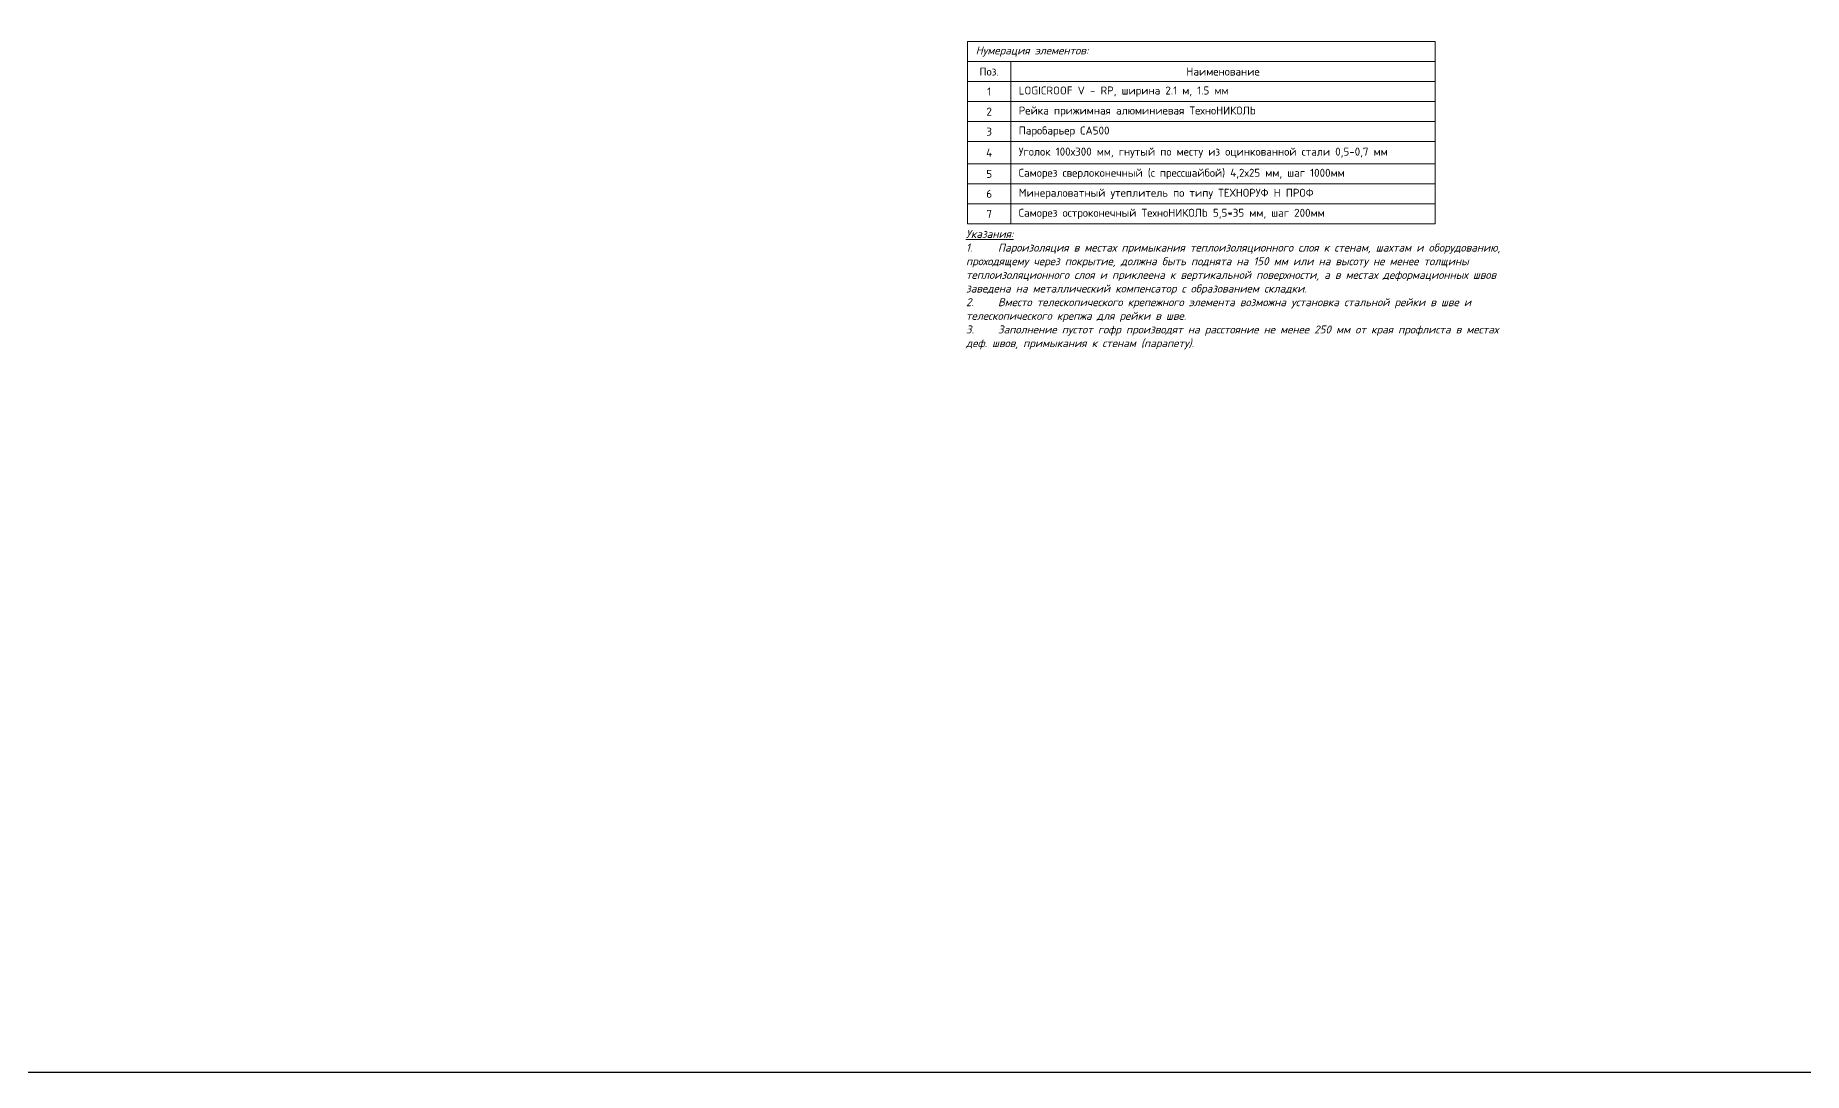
# Model space of a CAD drawing. Header units: millimetres. Extents: x -263990 to 193903, y -164417 to 240530.
# Drawn here: x -131855 to -123899, y -79887 to -75223 of the extents above; entities that cross this region are included whole.
import ezdxf

# ---------------------------------------------------------------- set-up
doc = ezdxf.new("R2010")
doc.units = ezdxf.units.MM
doc.header["$LTSCALE"] = 20
doc.layers.get('0').update_dxf_attribs({"lineweight": 0})
doc.layers.get('Defpoints').update_dxf_attribs({"color": 4})
doc.layers.add('ANNO-TEXT', color=250, linetype='Continuous', lineweight=9)
doc.styles.add('PDF ISOCPEUR', font='isocpeur.ttf')
doc.styles.add('PDF ISOCPEUR Italic', font='isocpeui.ttf')

# ---------------------------------------------------------------- blocks, each defined once
blk = doc.blocks.new('*T784')
at = {"lineweight": -2, "transparency": 16777216}
blk.add_line((0, -90), (2104.3, -90), dxfattribs=at)
at = {"linetype": 'ByBlock', "lineweight": -2, "transparency": 16777216}
for p, q in [((0, -90), (0, -820)), ((193.7, -90), (193.7, -820)), ((2104.3, -90), (2104.3, -820)), ((0, -180), (2104.3, -180)), ((0, -270), (2104.3, -270)), ((0, -360), (2104.3, -360)), ((0, -450), (2104.3, -450)), ((0, -550), (2104.3, -550)), ((0, -640), (2104.3, -640)), ((0, -730), (2104.3, -730)), ((193.7, -820), (2104.3, -820))]:
    blk.add_line(p, q, dxfattribs=at)
at = {"color": 0, "linetype": 'ByBlock', "lineweight": -2, "transparency": 16777216}
blk.add_line((0, -820), (193.7, -820), dxfattribs=at)
at = {"layer": 'Defpoints', "color": 8, "linetype": 'ByBlock', "lineweight": 0, "transparency": 16777216}
for p, q in [((0, 0), (2104.3, 0)), ((0, 0), (0, -90)), ((2104.3, 0), (2104.3, -90))]:
    blk.add_line(p, q, dxfattribs=at)
at = {"color": 0, "transparency": 16777216, "char_height": 36, "attachment_point": 4}
for s, insert, width, style in [('Нумерация элементов:', (36, -45), 2032.33, 'PDF ISOCPEUR Italic'), ('Саморез остроконечный ТехноНИКОЛЬ 5,5*35 мм, шаг 200мм', (229.7, -775), 1838.59, 'PDF ISOCPEUR')]:
    blk.add_mtext(s, dxfattribs=dict(at, insert=insert, width=width, style=style))
at = {"color": 0, "transparency": 16777216, "char_height": 36}
for s, insert, width, attachment_point in [('{\\fISOCPEUR|b0|i0|c204|p34;Поз.}', (96.9, -135), 191.58, 5), ('{\\fISOCPEUR|b0|i0|c0;Наименование', (1149, -135), 1908.43, 5), ('{\\fISOCPEUR|b0|i0|c0;1', (96.9, -225), 191.58, 5), ('{\\fISOCPEUR|b0|i0|c0|p34;LOGICROOF V - RP\\fISOCPEUR|b0|i0|c204|p34;, ширина 2.1 м, 1.5 мм}', (229.7, -225), 1838.59, 4), ('{\\fISOCPEUR|b0|i0|c0;2', (96.9, -315), 191.58, 5), ('{\\fISOCPEUR|b0|i0|c204|p34;Рейка прижимная алюминиевая ТехноНИКОЛЬ}', (229.7, -315), 1838.59, 4), ('{\\fISOCPEUR|b0|i0|c0;3', (96.9, -405), 191.58, 5), ('{\\fISOCPEUR|b0|i0|c204|p34;Паробарьер СА500}', (229.7, -405), 1838.59, 4), ('{\\fISOCPEUR|b0|i0|c204|p34;Уголок 100х300 мм, гнутый по месту из оцинкованной стали 0,5-0,7 мм}', (229.7, -500), 1838.59, 4), ('{\\fISOCPEUR|b0|i0|c0;4', (96.9, -500), 191.58, 5), ('{\\fISOCPEUR|b0|i0|c0;5', (96.9, -595), 191.58, 5), ('{\\fISOCPEUR|b0|i0|c204|p34;Саморез сверлоконечный (с прессшайбой) 4,2х25 мм, шаг 1000мм}', (229.7, -595), 1838.59, 4), ('{\\fISOCPEUR|b0|i0|c0;6', (96.9, -685), 191.58, 5), ('{\\fISOCPEUR|b0|i0|c204|p34;Минераловатный утеплитель по типу ТЕХНОРУФ Н ПРОФ }', (229.7, -685), 1838.59, 4), ('{\\fISOCPEUR|b0|i0|c0|p34;7', (96.9, -775), 191.58, 5)]:
    blk.add_mtext(s, dxfattribs=dict(at, insert=insert, width=width, attachment_point=attachment_point))

msp = doc.modelspace()

# ---------------------------------------------------------------- linework, layer by layer
at = {"layer": 'Defpoints'}
msp.add_lwpolyline([(-132411.63038, -70380.46131), (-121028.94492, -70380.46131), (-121028.94492, -79887.33884), (-132411.63038, -79887.33884)], close=True, dxfattribs=at)

# ---------------------------------------------------------------- block references
msp.add_blockref('*T784', (-127660.35503, -75250.31483))

# ---------------------------------------------------------------- texts
at = {"layer": 'ANNO-TEXT', "color": 7, "lineweight": 0, "insert": (-127667.89871, -76097.58668), "char_height": 36, "width": 2488.142273, "attachment_point": 1, "line_spacing_factor": 1.022761, "style": 'PDF ISOCPEUR Italic'}
msp.add_mtext('{\\LУказания:\\P\\pxi-3,l3,t3;}1.^IПароизоляция в местах примыкания теплоизоляционного слоя к стенам, шахтам и оборудованию, проходящему через покрытие, должна быть поднята на 150 мм или на высоту не менее толщины теплоизоляционного слоя и приклеена к вертикальной поверхности, а в местах деформационных швов заведена на металлический компенсатор с образованием складки.\\P2.^IВместо телескопического крепежного элемента возможна установка стальной рейки в шве и телескопического крепжа для рейки в шве.\\P3.^IЗаполнение пустот гофр производят на расстояние не менее 250 мм от края профлиста в местах деф. швов, примыкания к стенам (парапету).', dxfattribs=at)

doc.saveas('drawing.dxf')
